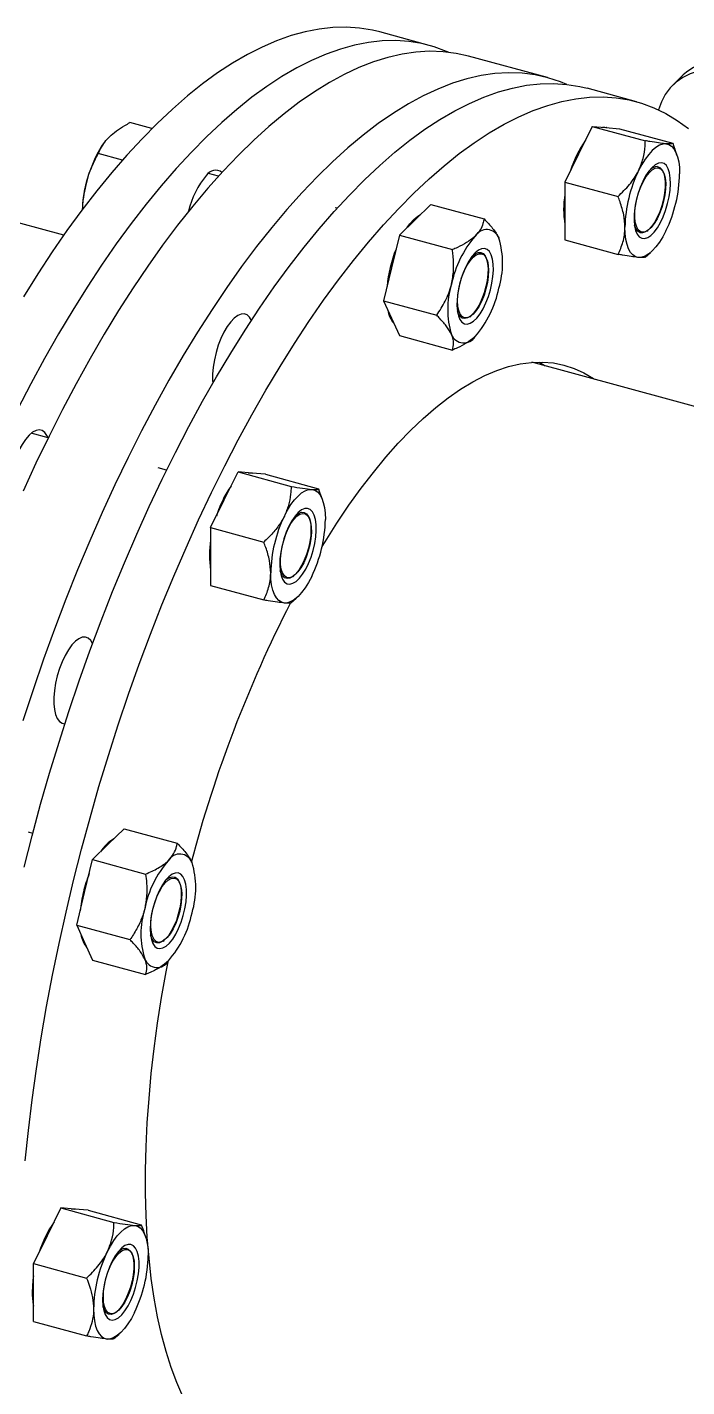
# Model space of a CAD drawing. Header units: inches. Extents: x 0.9 to 37.1, y -8.4 to 11.7.
# Drawn here: x 35.7088 to 35.7858, y 1.6404 to 1.7991 of the extents above; entities that cross this region are included whole.
import ezdxf

# ---------------------------------------------------------------- set-up
doc = ezdxf.new("R2010")
doc.units = ezdxf.units.IN
doc.header["$MEASUREMENT"] = 0

msp = doc.modelspace()

# ---------------------------------------------------------------- linework, layer by layer
at = {"color": 7, "linetype": 'Continuous', "lineweight": 25}
for p, q in [((35.75569133941481, 1.796933945860092), (35.74993340893514, 1.79849882798694)), ((35.76951037256602, 1.793178228755655), (35.76029768379854, 1.795682040158613)), ((35.78533998091551, 1.793490353661031), (35.78412462834017, 1.792304132289145)), ((35.77987464742942, 1.790361440927328), (35.77411671694976, 1.791926323054177)), ((35.71307339544995, 1.774783715540555), (35.65686971111879, 1.790058672642485)), ((35.72336578848397, 1.787221221669845), (35.72079662361119, 1.787919465631723)), ((35.77472971797111, 1.787483218817098), (35.77313517539227, 1.784236036656863)), ((35.77472971797111, 1.787483218817098), (35.78092525116724, 1.785799405648609)), ((35.77472971797111, 1.787483218817098), (35.77632426054996, 1.787348681536693)), ((35.77592098431477, 1.787382707400068), (35.77617685752968, 1.78738874251914)), ((35.77617685752968, 1.78738874251914), (35.77637446042727, 1.787353979151252)), ((35.77632426054996, 1.787348681536693), (35.77791880312881, 1.787214144256287)), ((35.77642532971691, 1.787340153968326), (35.77637446042727, 1.787353979151252)), ((35.77791880312881, 1.787214144256287), (35.78411433632493, 1.785530331087798)), ((35.71768752634678, 1.785406489874263), (35.7175944121378, 1.785270031916224)), ((35.78411433632493, 1.785530331087798), (35.78432853326887, 1.784871569659823)), ((35.71993817662216, 1.783557792572507), (35.71711418526267, 1.7843252929132)), ((35.77313517539227, 1.784236036656863), (35.77154063281343, 1.780988854496629)), ((35.7846122978076, 1.784140694897513), (35.78435645028559, 1.784880834965196)), ((35.73113754471109, 1.781676827091099), (35.72995985988031, 1.781996896593373)), ((35.7830563756856, 1.782063311597373), (35.78299662723321, 1.782195615079876)), ((35.77154063281343, 1.780988854496629), (35.77773616600955, 1.77930504132814)), ((35.77154063281343, 1.780988854496629), (35.77154063281343, 1.777607135055989)), ((35.7449565778623, 1.777921109986663), (35.74475226527914, 1.777976637768877)), ((35.75406872419035, 1.776579331350911), (35.75590994336461, 1.778376417710172)), ((35.75590994336461, 1.778376417710172), (35.76210547656074, 1.776692604541683)), ((35.77154063281343, 1.777607135055989), (35.77154063281343, 1.77422541561535)), ((35.75222750501609, 1.77478224499165), (35.75406872419035, 1.776579331350911)), ((35.75222750501609, 1.77478224499165), (35.75130689542897, 1.770955046867954)), ((35.75222750501609, 1.77478224499165), (35.75842303821222, 1.773098431823161)), ((35.77154063281343, 1.77422541561535), (35.77773616600955, 1.772541602446861)), ((35.78111235814538, 1.775262511156833), (35.78123085524425, 1.775346371317842)), ((35.78089935972964, 1.772235666814269), (35.78152122693621, 1.772767204920359)), ((35.75130689542897, 1.770955046867954), (35.75038628584183, 1.767127848744257)), ((35.76239538190485, 1.772065553124334), (35.76233563345245, 1.772197856606837)), ((35.75038628584183, 1.767127848744257), (35.75658181903796, 1.765444035575769)), ((35.75038628584183, 1.767127848744257), (35.75130689542897, 1.765097736979822)), ((35.75130689542897, 1.765097736979822), (35.75222750501609, 1.763067625215387)), ((35.76045136436462, 1.765264752683793), (35.76056986146349, 1.765348612844803)), ((35.75222750501609, 1.763067625215387), (35.75842303821222, 1.761383812046898)), ((35.76084842663427, 1.762759354878182), (35.76086023315546, 1.76276944644732)), ((35.85586378849621, 1.735976346338602), (35.76766734174154, 1.759946250745265)), ((35.71126265404175, 1.75112941293848), (35.70929886609954, 1.751663128422284)), ((35.72508168719295, 1.747373695834043), (35.72409127149838, 1.747642869597788)), ((35.73181318783075, 1.743904510012736), (35.7334077304096, 1.74715169217297)), ((35.7334077304096, 1.74715169217297), (35.73960326360572, 1.745467879004481)), ((35.73500227298844, 1.747017154892565), (35.7334077304096, 1.74715169217297)), ((35.73659681556729, 1.74688261761216), (35.73500227298844, 1.747017154892565)), ((35.73510334215539, 1.747008627324199), (35.73505247286575, 1.747022452507125)), ((35.73659681556729, 1.74688261761216), (35.74279234876342, 1.745198804443671)), ((35.73021864525191, 1.740657327852501), (35.73181318783075, 1.743904510012736)), ((35.74279234876342, 1.745198804443671), (35.74300654570735, 1.744540043015696)), ((35.74329031024608, 1.743809168253386), (35.74303446272407, 1.744549308321068)), ((35.73021864525191, 1.740657327852501), (35.73021864525191, 1.737275608411862)), ((35.73021864525191, 1.740657327852501), (35.73641417844804, 1.738973514684012)), ((35.74173438812409, 1.741731784953245), (35.74167463967169, 1.741864088435748)), ((35.73021864525191, 1.737275608411862), (35.73021864525191, 1.733893888971222)), ((35.73979037058386, 1.734930984512705), (35.73990886768273, 1.735014844673714)), ((35.73021864525191, 1.733893888971222), (35.73641417844804, 1.732210075802733)), ((35.73956325001328, 1.731892069323884), (35.7401992393747, 1.732435678276232)), ((35.70946726469066, 1.704964869142437), (35.708966374316, 1.705101000413486)), ((35.72012405240148, 1.705500780354781), (35.71828283322722, 1.70370369399552)), ((35.72012405240148, 1.705500780354781), (35.72631958559761, 1.703816967186292)), ((35.71828283322722, 1.70370369399552), (35.71644161405296, 1.701906607636259)), ((35.71552100446583, 1.698079409512562), (35.71644161405296, 1.701906607636259)), ((35.71644161405296, 1.701906607636259), (35.72263714724908, 1.700222794467769)), ((35.7146003948787, 1.694252211388866), (35.71552100446583, 1.698079409512562)), ((35.72660949094171, 1.699189915768943), (35.72654974248932, 1.699322219251446)), ((35.7146003948787, 1.694252211388866), (35.72079592807482, 1.692568398220377)), ((35.7146003948787, 1.694252211388866), (35.71552100446583, 1.692222099624431)), ((35.71552100446583, 1.692222099624431), (35.71644161405296, 1.690191987859996)), ((35.72466547340148, 1.692389115328402), (35.72478397050035, 1.692472975489412)), ((35.71644161405296, 1.690191987859996), (35.72263714724908, 1.688508174691507)), ((35.71274673662884, 1.661258912283596), (35.71115219404999, 1.658011730123361)), ((35.71274673662884, 1.661258912283596), (35.71894226982496, 1.659575099115107)), ((35.71434127920769, 1.661124375003191), (35.71274673662884, 1.661258912283596)), ((35.71593582178653, 1.660989837722785), (35.71434127920769, 1.661124375003191)), ((35.71444234837463, 1.661115847434824), (35.71439147908499, 1.66112967261775)), ((35.71593582178653, 1.660989837722785), (35.72213135498265, 1.659306024554296)), ((35.72213135498265, 1.659306024554296), (35.72237931513803, 1.658617817798349)), ((35.72262931646532, 1.657916388364011), (35.72238011343483, 1.658637306614091)), ((35.71115219404999, 1.658011730123361), (35.70955765147115, 1.654764547963127)), ((35.72107339434333, 1.655839005063871), (35.72101364589093, 1.655971308546374)), ((35.70955765147115, 1.654764547963127), (35.71575318466728, 1.653080734794638)), ((35.70955765147115, 1.651382828522487), (35.70955765147115, 1.654764547963127)), ((35.70955765147115, 1.648001109081848), (35.70955765147115, 1.651382828522487)), ((35.7191293768031, 1.64903820462333), (35.71924787390197, 1.64912206478434)), ((35.70955765147115, 1.648001109081848), (35.71575318466728, 1.646317295913359)), ((35.71890225623252, 1.64599928943451), (35.71953824559394, 1.646542898386857))]:
    msp.add_line(p, q, dxfattribs=at)
at = {"color": 7, "linetype": 'Continuous', "lineweight": 25, "flags": 128}
for points in [[(35.74993340893514, 1.79849882798694), (35.74908387910284, 1.798704727867638), (35.74758066166405, 1.798951337919148), (35.74604280712112, 1.799057132678911), (35.74447257248764, 1.799021956878528), (35.74287226229949, 1.798845862143336), (35.74124422523254, 1.798529106916643), (35.73959085065569, 1.798072156080425), (35.73791456512414, 1.797475680273045), (35.73621782881804, 1.796740554905004), (35.73450313193192, 1.795867858874153), (35.73277299101989, 1.794858872982261), (35.73102994530235, 1.79371507805526), (35.72927655293924, 1.792438152769934), (35.72751538727564, 1.791029971190225), (35.72574903306503, 1.789492600016787), (35.72398008267579, 1.787828295553819), (35.72221113228655, 1.786039500397624), (35.72044477807594, 1.784128839851766), (35.71868361241233, 1.782099118074073), (35.71693022004923, 1.77995331396115), (35.71518717433168, 1.777694576776434), (35.71345703341967, 1.775326221528222), (35.71174233653354, 1.772851724104431), (35.71004560022745, 1.770274716171261), (35.70836931469589, 1.767598979843218)], [(35.75794729908358, 1.796134276138866), (35.75773556250471, 1.79622583363423), (35.75630818373827, 1.796752782331791), (35.75484180958251, 1.79713984574079), (35.75333859214372, 1.7973864557923), (35.75180073760079, 1.797492250552063), (35.75023050296732, 1.797457074751679), (35.74863019277917, 1.797280980016488), (35.74700215571222, 1.796964224789795), (35.74534878113536, 1.796507273953576), (35.7436724956038, 1.795910798146196), (35.74197575929771, 1.795175672778156), (35.74026106241158, 1.794302976747305), (35.73853092149956, 1.793293990855412), (35.73678787578202, 1.792150195928411), (35.73503448341891, 1.790873270643086), (35.73327331775531, 1.789465089063377), (35.7315069635447, 1.787927717889939), (35.72973801315545, 1.78626341342697), (35.72796906276621, 1.784474618270775), (35.7262027085556, 1.782563957724917), (35.72444154289201, 1.780534235947225), (35.7226881505289, 1.778388431834302), (35.72094510481136, 1.776129694649586), (35.71921496389933, 1.773761339401374), (35.71750026701321, 1.771286841977583), (35.71580353070711, 1.768709834044413), (35.71412724517555, 1.76603409771637), (35.7124738705987, 1.763263560005495), (35.71084583353175, 1.760402287057933), (35.7092455233436, 1.757454478186299), (35.70767528871013, 1.754424459706609)], [(35.76029768379854, 1.795682040158613), (35.75885082684187, 1.796003522274371), (35.75732291874205, 1.796194627684361), (35.75576082078584, 1.796242884097001), (35.75416685722254, 1.796148219711458), (35.75254339971437, 1.795910775379098), (35.75089286380764, 1.795530904393914), (35.74921770533871, 1.795009171966857), (35.74752041677988, 1.794346354384858), (35.74580352353086, 1.793543437855788), (35.74406958016124, 1.792601617041079), (35.74232116660954, 1.791522293278183), (35.74056088434448, 1.790307072495517), (35.73879135249425, 1.788957762823003), (35.73701520394955, 1.787476371901742), (35.73523508144606, 1.785865103896842), (35.73345363363233, 1.784126356217837), (35.73167351112885, 1.782262715951573), (35.72989736258414, 1.780276956012877), (35.72812783073391, 1.77817203101873), (35.72636754846884, 1.775951072892085), (35.72461913491715, 1.773617386201871), (35.72288519154753, 1.771174443246118), (35.72116829829852, 1.768625878885515), (35.71947100973968, 1.765975485135094), (35.71779585127075, 1.76322720552208), (35.71614531536402, 1.760385129218308), (35.71452185785586, 1.757453484955934), (35.71292789429256, 1.754436634735496), (35.71136579633635, 1.75133906733568), (35.70983788823652, 1.748165391634457), (35.70834644337121, 1.744920329751525)], [(35.77176633223478, 1.792378559034435), (35.77100772298104, 1.792690302566461), (35.76955496047465, 1.793166040810271), (35.76806351560934, 1.793499710871414), (35.76653560750952, 1.793690816281404), (35.76497350955331, 1.793739072694044), (35.76337954599001, 1.7936444083085), (35.76175608848184, 1.79340696397614), (35.76010555257512, 1.793027092990957), (35.75843039410618, 1.792505360563899), (35.75673310554735, 1.7918425429819), (35.75501621229833, 1.79103962645283), (35.75328226892872, 1.790097805638121), (35.75153385537702, 1.789018481875225), (35.74977357311195, 1.78780326109256), (35.74800404126172, 1.786453951420046), (35.74622789271702, 1.784972560498784), (35.74444777021353, 1.783361292493884), (35.74266632239981, 1.781622544814879), (35.74088619989632, 1.779758904548615), (35.73911005135162, 1.77777314460992), (35.73734051950139, 1.775668219615773), (35.73558023723632, 1.773447261489128), (35.73383182368462, 1.771113574798914), (35.73209788031501, 1.768670631843161), (35.73038098706599, 1.766122067482558), (35.72868369850715, 1.763471673732137), (35.72700854003822, 1.760723394119123), (35.7253580041315, 1.757881317815351), (35.72373454662333, 1.754949673552977), (35.72214058306002, 1.751932823332539), (35.72057848510381, 1.748835255932722), (35.719050577004, 1.7456615802315), (35.71755913213869, 1.742416518348568), (35.71610636963229, 1.739104898619292), (35.71469445105364, 1.735731648410621), (35.71332547719976, 1.732301786789638), (35.71200148497014, 1.728820417055685), (35.710724444336, 1.725292719147149), (35.70949625540917, 1.721723941934217), (35.7083187456149, 1.718119395409074)], [(35.79140044249278, 1.79377846487035), (35.79028997557253, 1.794015164789968), (35.78919570176052, 1.794118210701997), (35.78813357803303, 1.794086099965), (35.78711909254571, 1.79391930082583), (35.78616703878137, 1.793620245591535), (35.78529129982775, 1.793193295160844), (35.78450464593077, 1.792644675432446), (35.78381854827565, 1.791982386517365), (35.78324301171116, 1.791216086079327), (35.78278642885639, 1.790356948504277), (35.78245545771751, 1.789417501952669), (35.78245468297325, 1.789414663794318)], [(35.70846554554009, 1.701032199812675), (35.70939864326301, 1.704703852226739), (35.71038863359839, 1.708363364473559), (35.71143406359888, 1.712005365714271), (35.71253339895179, 1.715624510809829), (35.71368502623089, 1.71921548816573), (35.71488725526435, 1.722773027527515), (35.71613832161528, 1.726291907715592), (35.71743638917127, 1.729766964288037), (35.71877955283919, 1.733193097120125), (35.72016584134115, 1.736565277889466), (35.72159322010759, 1.739878557455763), (35.72305959426335, 1.743128073124358), (35.72456281170214, 1.746309055782903), (35.72610066624507, 1.749416836900695), (35.72767090087855, 1.752446855380385), (35.7292712110667, 1.755394664252019), (35.73089924813365, 1.758255937199581), (35.7325526227105, 1.761026474910456), (35.73422890824206, 1.763702211238498), (35.73592564454815, 1.766279219171669), (35.73764034143428, 1.768753716595459), (35.7393704823463, 1.771122071843672), (35.74111352806384, 1.773380809028387), (35.74286692042696, 1.77552661314131), (35.74462808609055, 1.777556334919003), (35.74639444030116, 1.779466995464861), (35.74816339069041, 1.781255790621056), (35.74993234107965, 1.782920095084024), (35.75169869529026, 1.784457466257462), (35.75345986095385, 1.785865647837171), (35.75521325331697, 1.787142573122497), (35.75695629903451, 1.788286368049497), (35.75868643994653, 1.78929535394139), (35.76040113683266, 1.790168049972241), (35.76209787313875, 1.790903175340282), (35.76377415867031, 1.791499651147661), (35.76542753324716, 1.79195660198388), (35.76705557031411, 1.792273357210572), (35.76865588050227, 1.792449451945764), (35.77022611513573, 1.792484627746147), (35.77176396967867, 1.792378832986384), (35.77326718711745, 1.792132222934875), (35.77411671694976, 1.791926323054177)], [(35.70858269524237, 1.666764878606158), (35.70895275801188, 1.670303776095091), (35.7093888183489, 1.6738787235919), (35.70989023627478, 1.677484474368157), (35.71045627588956, 1.681115736487368), (35.71108610645204, 1.68476718057163), (35.71177880359903, 1.68843344762322), (35.71253335070195, 1.692109156889667), (35.71334864035885, 1.69578891376075), (35.71422347601975, 1.699467317685826), (35.71515657374269, 1.70313897009989), (35.71614656407807, 1.70679848234671), (35.71719199407855, 1.710440483587422), (35.71829132943146, 1.71405962868298), (35.71944295671057, 1.717650606038882), (35.72064518574402, 1.721208145400667), (35.72189625209494, 1.724727025588744), (35.72319431965094, 1.728202082161189), (35.72453748331886, 1.731628214993276), (35.72592377182082, 1.735000395762617), (35.72735115058727, 1.738313675328915), (35.72881752474302, 1.74156319099751), (35.73032074218181, 1.744744173656055), (35.73185859672475, 1.747851954773846), (35.73342883135822, 1.750881973253536), (35.73502914154637, 1.753829782125171), (35.73665717861332, 1.756691055072733), (35.73831055319017, 1.759461592783607), (35.73998683872173, 1.76213732911165), (35.74168357502783, 1.76471433704482), (35.74339827191395, 1.767188834468611), (35.74512841282597, 1.769557189716823), (35.74687145854352, 1.771815926901539), (35.74862485090662, 1.773961731014462), (35.75038601657022, 1.775991452792155), (35.75215237078083, 1.777902113338012), (35.75392132117008, 1.779690908494207), (35.75569027155932, 1.781355212957176), (35.75745662576993, 1.782892584130614), (35.75921779143353, 1.784300765710322), (35.76097118379664, 1.785577690995648), (35.76271422951418, 1.786721485922649), (35.7644443704262, 1.787730471814541), (35.76615906731233, 1.788603167845392), (35.76785580361842, 1.789338293213433), (35.76953208914998, 1.789934769020813), (35.77118546372683, 1.790391719857031), (35.77281350079378, 1.790708475083724), (35.77441381098193, 1.790884569818916), (35.77598404561541, 1.790919745619299), (35.77752190015834, 1.790813950859536), (35.77902511759713, 1.790567340808026), (35.78049149175288, 1.790180277399027), (35.78191887051933, 1.789653328701466), (35.78330515902129, 1.788987268085223), (35.78464832268921, 1.788183073086101), (35.78594639024521, 1.787241923971158)], [(35.78332590401324, 1.785445784870445), (35.78295177148864, 1.785419489617138), (35.78255675740966, 1.785280221938636), (35.78214762057669, 1.78503036474353), (35.7817313614344, 1.784674193157702), (35.7813151022921, 1.784217801375735), (35.78090596545913, 1.783668998387554), (35.78051095138014, 1.783037174364445), (35.78013681885555, 1.782333139990616)], [(35.78332590401324, 1.785445784870445), (35.78367275347222, 1.785358657779482), (35.78398638517518, 1.785159599112932), (35.78426143279672, 1.784852014819769), (35.78449319019578, 1.784441167752528), (35.78467769193902, 1.783934087618437), (35.78481178115044, 1.78333945069918), (35.78489316352647, 1.782667431397309), (35.78492044659208, 1.7819295281494)], [(35.78279479493781, 1.783237835175641), (35.78244881745498, 1.783194538092776), (35.78207978034531, 1.783010539581946), (35.78169954476517, 1.782691753506685), (35.78132033179896, 1.782248425913749), (35.78095432966342, 1.781694805716746), (35.78061330196835, 1.781048686724328), (35.78030820962446, 1.780330835732541), (35.78004885855071, 1.77956432506291), (35.77984358450401, 1.778773790999043), (35.77969898516113, 1.777984641956208), (35.77961970806391, 1.777222241833955), (35.77960830124349, 1.776511094799517), (35.77966513132447, 1.775874057703716), (35.77978837174128, 1.775331605442967), (35.77997406144553, 1.774901172879261), (35.78021623221733, 1.774596594469357), (35.78050710048881, 1.774427659613957), (35.78083731751441, 1.774399798018313), (35.78119626984723, 1.774513905177035), (35.78157242046392, 1.774766313592153), (35.78195367957419, 1.775148910649523), (35.78232779319652, 1.775649399364919), (35.78268273701127, 1.776251693619226), (35.78300710283219, 1.776936435179539), (35.7832904652749, 1.777681615888704), (35.78352371683733, 1.778463285025591), (35.78369936062236, 1.779256319100981), (35.78381175129422, 1.780035229347181), (35.78385727652423, 1.780774980947987), (35.78383447309404, 1.781451797678282), (35.78374407392467, 1.782043926091465), (35.7835889845198, 1.782532334693133), (35.78337418958049, 1.782901325628965), (35.78310659279285, 1.783139039226675), (35.78279479493781, 1.783237835175641)], [(35.78230897692759, 1.782780989237209), (35.78259716467954, 1.782685351538176), (35.78284130682306, 1.782453363369553), (35.78303257942496, 1.782093409388193), (35.78316406939507, 1.781618499268832), (35.78323102434326, 1.781045797500552), (35.78323102434326, 1.780396003017418), (35.78316406939507, 1.779692601085073), (35.78303257942496, 1.778961014482047), (35.78284130682306, 1.778227684654306), (35.78259716467954, 1.777519116052494), (35.78230897692759, 1.77686091819204), (35.78198715942342, 1.776276880058538), (35.78164334349012, 1.775788110311829), (35.78128995553132, 1.775412274364037), (35.78093976790861, 1.775162955905545), (35.78060543731506, 1.775049165955037), (35.78029904732942, 1.7750750171778), (35.78003167168406, 1.77523957524329), (35.77981297403144, 1.775536892594267), (35.77965570061992, 1.775938956964048)], [(35.78058918916874, 1.775129478388175), (35.78030152460427, 1.775227316368867), (35.7800596028673, 1.77546560111427), (35.77987272087449, 1.77583517547525), (35.77974806039602, 1.776321836916375), (35.77969041206418, 1.776906883311384), (35.77970199127203, 1.777567831655416), (35.77978235303711, 1.778279282074274), (35.77992840910184, 1.779013893927345), (35.78013454661356, 1.779743436493094), (35.78039284382332, 1.780439873859848), (35.78069337451419, 1.781076442330172), (35.78102458946026, 1.781628678934742), (35.7813737602569, 1.782075361530542), (35.78172746846622, 1.782399324355918), (35.78207212128008, 1.782588117701171), (35.78239447388415, 1.782634486343921), (35.78268213844861, 1.782536648363229), (35.78292406018559, 1.782298363617826), (35.7831109421784, 1.781928789256845), (35.78323560265686, 1.78144212781572), (35.78329325098869, 1.780857081420711), (35.78328167178085, 1.780196133076679), (35.78320131001578, 1.779484682657822), (35.78305525395105, 1.77875007080475), (35.78284911643932, 1.778020528239002), (35.78259081922956, 1.777324090872247), (35.78229028853869, 1.776687522401923), (35.78195907359262, 1.776135285797354), (35.78160990279598, 1.775688603201554), (35.78125619458666, 1.775364640376178), (35.7809115417728, 1.775175847030924), (35.78058918916874, 1.775129478388175)], [(35.75392132117008, 1.776619392333358), (35.75438565569304, 1.777010177867058), (35.75471422922661, 1.777209364055168)], [(35.75312841311354, 1.775661558913371), (35.75345698664711, 1.776103768408563), (35.75392132117008, 1.776619392333358)], [(35.78013681885555, 1.772187981668697), (35.77978996939657, 1.77227510875966), (35.77947633769361, 1.772474167426209), (35.77920129007207, 1.772781751719372), (35.778969532673, 1.773192598786614), (35.77878503092977, 1.773699678920705), (35.77865094171835, 1.774294315839962), (35.77856955934232, 1.774966335141832), (35.7785422762767, 1.775704238389741)], [(35.78332590401324, 1.775300626548526), (35.78295177148864, 1.774596592174697), (35.78255675740966, 1.773964768151587), (35.78214762057669, 1.773415965163406), (35.7817313614344, 1.77295957338144), (35.7813151022921, 1.772603401795612), (35.78090596545913, 1.772353544600506), (35.78051095138014, 1.772214276922004), (35.78013681885555, 1.772187981668697)], [(35.76107036765364, 1.772725486192961), (35.76069060088524, 1.772292045349999), (35.76032304013326, 1.771746981982921), (35.75997949910268, 1.771107814876823), (35.75967101948491, 1.770395087388403), (35.75940751606866, 1.769631707165575), (35.75919745807056, 1.768842209876811), (35.75904759692749, 1.768051970614572), (35.75896274929989, 1.767286388318958), (35.75894564226034, 1.766570069434873), (35.75899682564317, 1.76592603704064), (35.75911465437232, 1.765374990867323), (35.7592953413355, 1.764934641992333), (35.75953307910505, 1.764619143590833), (35.75982022659343, 1.76443863604104), (35.7601475546441, 1.764398921004127), (35.76050454266419, 1.764501274954058), (35.76087971676501, 1.764742408150664), (35.76126101854226, 1.765114570374603), (35.76163619264307, 1.765605800025779), (35.76199318066317, 1.76620030857902), (35.76232050871384, 1.766878988040261), (35.76260765620223, 1.767620025093198), (35.76284539397177, 1.768399602197223), (35.76302608093495, 1.769192663102775), (35.76314390966411, 1.769973718179815), (35.76319509304692, 1.770717663675514), (35.76317798600738, 1.771400588569519), (35.76309313837979, 1.772000543093825), (35.76294327723672, 1.772498244216377), (35.7627332192386, 1.772877695413585), (35.76246971582236, 1.773126700811758), (35.76216123620458, 1.773237257172516), (35.76181769517401, 1.773205811123459), (35.76145013442203, 1.773033373366476), (35.76107036765364, 1.772725486192961)], [(35.76071750921516, 1.77233297877082), (35.76106969591398, 1.772614956893133), (35.76140915366791, 1.772763209806363), (35.76172361358924, 1.772772379263958), (35.76200171027712, 1.772642133857829), (35.76223339259266, 1.772377180996304), (35.76241028693335, 1.771987096766127), (35.76252599987681, 1.771485979827731), (35.76257634925578, 1.770891941852918), (35.76255951531253, 1.770226452921847), (35.76247610646961, 1.769513565538402), (35.76232913733994, 1.768779045310031), (35.76212391977078, 1.768049439711561), (35.76186787085977, 1.767351118590289), (35.7615702448817, 1.766709321090997), (35.76124179881484, 1.766147243447495), (35.76089440355584, 1.765685200610299), (35.76054061487446, 1.765339892011386), (35.76019321961546, 1.765123798003214), (35.75986477354861, 1.765044728786264), (35.75956714757053, 1.765105542128052), (35.75931109865952, 1.765304040075956), (35.75910588109036, 1.765633048396959), (35.75899470683921, 1.765941198490825)], [(35.76083083774568, 1.76556850433972), (35.76047864416922, 1.76528846323358), (35.76013998519439, 1.765146605193056), (35.75982787529568, 1.76514838174309), (35.75955430868144, 1.765293724611862), (35.75932979836327, 1.765577048354433), (35.75916297214676, 1.765987464998266), (35.75906024106988, 1.766509202461902), (35.75902555303027, 1.767122210667209), (35.75906024106988, 1.767802932052635), (35.75916297214676, 1.768525206877091), (35.75932979836327, 1.76926127852413), (35.75955430868144, 1.769982860173149), (35.75982787529568, 1.770662221846045), (35.76013998519439, 1.771273256054718), (35.76047864416923, 1.771792481097202), (35.76083083774568, 1.772199943446298), (35.76118303132214, 1.772479984552437), (35.76152169029697, 1.772621842592962), (35.76183380019569, 1.772620066042927), (35.76210736680992, 1.772474723174155), (35.7623318771281, 1.772191399431585), (35.7624987033446, 1.771780982787752), (35.76260143442149, 1.771259245324115), (35.76263612246109, 1.770646237118808), (35.76260143442149, 1.769965515733383), (35.7624987033446, 1.769243240908926), (35.7623318771281, 1.768507169261888), (35.76210736680992, 1.767785587612869), (35.76183380019569, 1.767106225939973), (35.76152169029697, 1.766495191731299), (35.76118303132214, 1.765975966688816), (35.76083083774568, 1.76556850433972)], [(35.73496760389798, 1.764840112787138), (35.73475330445969, 1.765204721734359), (35.73446803439732, 1.765472967086654), (35.73413656535894, 1.765599709700071), (35.73376843310526, 1.765581303420381), (35.73337422813098, 1.76541827776274), (35.73296529099547, 1.765115322678497), (35.73255338607557, 1.764681153633838), (35.73215036312588, 1.764128260881687), (35.73176781638288, 1.763472550139874), (35.73141675101985, 1.762732885012593), (35.73110726654812, 1.761930544318849), (35.73084826627246, 1.761088609939584), (35.73064720115923, 1.760231302793983), (35.73050985548566, 1.759383286047731), (35.73044018043674, 1.758568955598636), (35.73044018043674, 1.757811738251071), (35.73046241359547, 1.757501432850094)], [(35.74321979700938, 1.738460098962379), (35.74355655906098, 1.739009771868754), (35.74494223402671, 1.741189164536977), (35.74634735569575, 1.74326823384387), (35.74776888088747, 1.745242476988277), (35.74920373089483, 1.747107618199164), (35.75064879815222, 1.748859617995993), (35.75210095296575, 1.750494681937336), (35.75355705029147, 1.752009268838785), (35.75501393654679, 1.753400098442376), (35.7564684564405, 1.754664158520893), (35.75791745980641, 1.755798711401684), (35.75935780842588, 1.756801299895848), (35.76078638282453, 1.757669752619959), (35.76220008902834, 1.758402188698802), (35.76359586526446, 1.758997021838927), (35.76497068859236, 1.759452963764208), (35.76632158145087, 1.759769027005962), (35.76764561810686, 1.759944527041588), (35.76893993099177, 1.759979083777089), (35.77020171691211, 1.75987262237027), (35.77142824312055, 1.759625373392832), (35.77261685323442, 1.759237872331005), (35.77376497298891, 1.758710958425798), (35.77487011581229, 1.758045772855402), (35.77500739636774, 1.75795138117621)], [(35.76852691859229, 1.759983354814056), (35.76911218533262, 1.75961065498225), (35.76924946588807, 1.759516263303058)], [(35.71124561059479, 1.751134044982165), (35.71112859403533, 1.751397504403968), (35.7108787747926, 1.751756041128208), (35.71057712232695, 1.751977778775583), (35.71023231463059, 1.752056338357695), (35.70985427119316, 1.751989459858398), (35.70945386763605, 1.751779067250353), (35.70904262284058, 1.751431213145833), (35.70863236757079, 1.750955904674087), (35.70823490412381, 1.750366815594457), (35.70786166679936, 1.74968089292721)], [(35.73459899675326, 1.74705118075594), (35.7347871437792, 1.747060924613075), (35.73505247286575, 1.747022452507125)], [(35.73881483129404, 1.742001613346488), (35.73918896381863, 1.742705647720317), (35.73958397789762, 1.743337471743427), (35.73999311473058, 1.743886274731608), (35.74040937387288, 1.744342666513574), (35.74082563301518, 1.744698838099402), (35.74123476984814, 1.744948695294508), (35.74162978392712, 1.74508796297301), (35.74200391645172, 1.745114258226317)], [(35.74200391645172, 1.745114258226317), (35.7423507659107, 1.745027131135354), (35.74266439761366, 1.744828072468805), (35.7429394452352, 1.744520488175642), (35.74317120263427, 1.7441096411084), (35.7433557043775, 1.743602560974309), (35.74348979358892, 1.743007924055052), (35.74357117596495, 1.742335904753182), (35.74359845903057, 1.741598001505272)], [(35.73934594036945, 1.740830421130713), (35.73903414251441, 1.740122976651494), (35.73876654572678, 1.739362897717199), (35.73855175078748, 1.738574613890171), (35.7383966613826, 1.737783461261215), (35.73830626221323, 1.737014868126786), (35.73828345878304, 1.736293537702626), (35.73832898401305, 1.73564265414208), (35.73844137468491, 1.735083137378332), (35.73861701846994, 1.734632970740542), (35.73885027003238, 1.734306622954846), (35.73913363247508, 1.734114583107597), (35.739457998296, 1.734063023517496), (35.73981294211075, 1.734153601352192), (35.74018705573307, 1.734383405365551), (35.74056831484334, 1.734745049467499), (35.74094446546005, 1.735226910119038), (35.74130341779286, 1.735813499922352), (35.74163363481846, 1.736485965398515), (35.74192450308995, 1.737222692953815), (35.74216667386175, 1.738000003558445), (35.74235236356598, 1.738792913809998), (35.7424756039828, 1.73957593892058), (35.74253243406378, 1.740323911818863), (35.74252102724336, 1.74101279204046), (35.74244175014614, 1.741620438408239), (35.74229715080325, 1.742127320667964), (35.74209187675656, 1.742517147206745), (35.74183252568281, 1.742777388678874), (35.74152743333892, 1.742899680709311), (35.74118640564384, 1.742880092731574), (35.74082040350832, 1.742719254319385), (35.7404411905421, 1.74242233495165), (35.74006095496196, 1.741998877861154), (35.7396919178523, 1.741462493307208), (35.73934594036945, 1.740830421130713)], [(35.74007597245762, 1.742018014426932), (35.74014506289898, 1.742081764256453), (35.7404952505217, 1.742331082714944), (35.74082958111525, 1.742444872665453), (35.74113597110089, 1.742419021442689), (35.74140334674625, 1.742254463377199), (35.74162204439886, 1.741957146026222), (35.74178415975575, 1.741537815213474), (35.74188383354554, 1.741011626647084), (35.74191746329775, 1.740397598152813), (35.74188383354554, 1.739717922320278), (35.74178415975575, 1.738997164404946), (35.74162204439886, 1.738261374475793), (35.74140334674625, 1.737537145897941), (35.74113597110089, 1.736850654179153), (35.74082958111525, 1.736226710918782), (35.7404952505217, 1.735687867051927), (35.74014506289898, 1.735253597799879), (35.73979167494019, 1.734939598784885), (35.73944785900689, 1.734757218749463), (35.73912604150271, 1.734713049383281), (35.73883785375077, 1.734808687082313), (35.73859371160725, 1.735040675250936), (35.73840243900534, 1.735400629232297), (35.73833371305894, 1.735607430318012)], [(35.74107248632263, 1.736559964969847), (35.74075013371856, 1.735977081565113), (35.7404054809047, 1.73549309148606), (35.74005177269538, 1.735126594200002), (35.73970260189874, 1.734891673992107), (35.73937138695267, 1.73479735871422), (35.7390708562618, 1.734847272849579), (35.73881255905205, 1.735039498225953), (35.73860642154032, 1.735366647729929), (35.73846036547559, 1.735816149189537), (35.73838000371052, 1.736370728515768), (35.73836842450267, 1.737009073536126), (35.73842607283451, 1.737706653009467), (35.73855073331297, 1.738436659347838), (35.73873761530578, 1.739171038817047), (35.73897953704275, 1.739881569625937), (35.73926720160722, 1.740540946473993), (35.73958955421129, 1.741123829878727), (35.73993420702515, 1.74160781995778), (35.74028791523446, 1.741974317243838), (35.7406370860311, 1.742209237451733), (35.74096830097717, 1.742303552729619), (35.74126883166804, 1.742253638594261), (35.7415271288778, 1.742061413217887), (35.74173326638953, 1.741734263713911), (35.74187932245426, 1.741284762254303), (35.74195968421933, 1.740730182928072), (35.74197126342718, 1.740091837907714), (35.74191361509534, 1.739394258434373), (35.74178895461688, 1.738664252096002), (35.74160207262407, 1.737929872626793), (35.74136015088709, 1.737219341817903), (35.74107248632263, 1.736559964969847)], [(35.73881483129404, 1.731856455024569), (35.73846798183505, 1.731943582115532), (35.73815435013209, 1.732142640782082), (35.73787930251055, 1.732450225075245), (35.73764754511149, 1.732861072142486), (35.73746304336825, 1.733368152276577), (35.73732895415683, 1.733962789195834), (35.73724757178081, 1.734634808497705), (35.73722028871519, 1.735372711745614)], [(35.74200391645172, 1.734969099904398), (35.74162978392712, 1.734265065530569), (35.74123476984814, 1.733633241507459), (35.74082563301518, 1.733084438519279), (35.74040937387288, 1.732628046737312), (35.73999311473058, 1.732271875151484), (35.73958397789762, 1.732022017956378), (35.73918896381863, 1.731882750277876), (35.73881483129404, 1.731856455024569)], [(35.71644197885905, 1.727120178398894), (35.71622916420525, 1.727481515991239), (35.71594389414288, 1.727749761343534), (35.7156124251045, 1.727876503956951), (35.71524429285082, 1.727858097677262), (35.71485008787653, 1.72769507201962), (35.71444115074102, 1.727392116935378), (35.71402924582113, 1.726957947890718), (35.71362622287144, 1.726405055138567), (35.71324367612844, 1.725749344396754), (35.71289261076541, 1.725009679269473), (35.71258312629368, 1.724207338575729), (35.71232412601801, 1.723365404196464), (35.71212306090479, 1.722508097050864), (35.71198571523122, 1.721660080304611), (35.7119160401823, 1.720845749855516), (35.7119160401823, 1.720088532507951), (35.71198571523122, 1.719410212026344), (35.71212306090479, 1.718830302455935), (35.71232412601801, 1.718365486739227), (35.71258312629368, 1.7180291367781), (35.71289261076541, 1.717830928748547), (35.71321587648578, 1.717775587576445)], [(35.7234425558321, 1.696098896914866), (35.72328227287387, 1.695307007976285), (35.72318634239372, 1.694535576011402), (35.72315784767622, 1.693809395478304), (35.72319770456504, 1.693151806416829), (35.72330463202697, 1.692583944280477), (35.72347519332541, 1.692124060625551), (35.72370390647988, 1.691786936491113), (35.72398342046142, 1.69158340732423), (35.72430475146069, 1.69152001471979), (35.72465757163495, 1.69159879616826), (35.72503054105351, 1.691817219569064), (35.7254116721724, 1.692168264614382), (35.72578871512383, 1.692640648427615), (35.72614955143713, 1.693219188204327), (35.72648258353629, 1.693885289200072), (35.72677710749561, 1.694617542380776), (35.72702365707272, 1.695392412526712), (35.72721430796135, 1.696184994673823), (35.72734293248505, 1.696969814579762), (35.72740539654582, 1.697721647487002), (35.72739969249734, 1.698416328867293), (35.72732600367242, 1.699031531089486), (35.72718669849053, 1.699547481047971), (35.72698625433483, 1.699947595686557), (35.72673111364541, 1.700219014991543), (35.72642947685397, 1.700353015323144), (35.72609103881517, 1.700345289800446), (35.72572667720603, 1.700196086728105), (35.72534810290849, 1.69991020161563), (35.72496748361194, 1.699496823045763), (35.72459705273376, 1.69896923734587), (35.72424871622717, 1.698344401554444), (35.7239336699141, 1.697642398407937), (35.72366203964226, 1.696885790865089), (35.7234425558321, 1.696098896914866)], [(35.72495107527495, 1.699476145242353), (35.7251085125927, 1.699614518951762), (35.72545590785171, 1.699830612959934), (35.72578435391856, 1.699909682176884), (35.72608197989664, 1.699848868835096), (35.72633802880765, 1.699650370887192), (35.72654324637681, 1.699321362566189), (35.72669021550647, 1.698873735090033), (35.72677362434939, 1.698323666881992), (35.72679045829265, 1.697691038840294), (35.72674010891367, 1.696998715790663), (35.72662439597021, 1.696271720091942), (35.72644750162953, 1.695536327262853), (35.72621581931398, 1.694819116316284), (35.72593772262611, 1.694146009124521), (35.72562326270477, 1.693541333535238), (35.72528380495085, 1.693026944099697), (35.72493161825201, 1.692621432192329), (35.72457943155319, 1.692339454070015), (35.72423997379926, 1.692191201156785), (35.72392551387793, 1.69218203169919), (35.72364741719005, 1.692312277105319), (35.72341573487451, 1.692577229966844), (35.72323884053382, 1.692967314197021), (35.7232088158765, 1.693065561133954)], [(35.72660836920715, 1.69587667497632), (35.72640223169542, 1.695147132410572), (35.72614393448566, 1.694450695043817), (35.7258434037948, 1.693814126573493), (35.72551218884873, 1.693261889968924), (35.72516301805209, 1.692815207373124), (35.72480930984277, 1.692491244547748), (35.7244646570289, 1.692302451202494), (35.72414230442484, 1.692256082559745), (35.72385463986038, 1.692353920540437), (35.7236127181234, 1.69259220528584), (35.72342583613059, 1.69296177964682), (35.72330117565213, 1.693448441087945), (35.72324352732029, 1.694033487482954), (35.72325510652814, 1.694694435826986), (35.72333546829321, 1.695405886245843), (35.72348152435794, 1.696140498098915), (35.72368766186967, 1.696870040664664), (35.72394595907942, 1.697566478031418), (35.72424648977029, 1.698203046501742), (35.72457770471637, 1.698755283106312), (35.72492687551301, 1.699201965702112), (35.72528058372232, 1.699525928527488), (35.72562523653618, 1.699714721872741), (35.72594758914025, 1.69976109051549), (35.72623525370471, 1.699663252534799), (35.72647717544169, 1.699424967789395), (35.7266640574345, 1.699055393428415), (35.72678871791296, 1.69856873198729), (35.7268463662448, 1.697983685592281), (35.72683478703695, 1.697322737248249), (35.72675442527188, 1.696611286829392), (35.72660836920715, 1.69587667497632)], [(35.72699221691195, 1.639255144466474), (35.72627845499886, 1.640891391535812), (35.72562456137846, 1.64264453788613), (35.72503195223874, 1.644510786592817), (35.72450191103911, 1.646486095776746), (35.7240355857308, 1.648566187358081), (35.72363398627059, 1.650746556321645), (35.72329798243348, 1.653022480473781), (35.72302830192896, 1.655389030669571), (35.72282552882494, 1.657841081488269), (35.72269010228283, 1.660373322333816), (35.72262231560634, 1.662980268936412), (35.72262231560634, 1.665656275230224), (35.72269010228283, 1.668395545581504), (35.72282552882494, 1.671192147340644), (35.72302830192896, 1.674040023690973), (35.72329798243348, 1.676933006766473), (35.72363398627059, 1.679864831010003), (35.7240355857308, 1.682829146743102), (35.72450191103911, 1.685819533917976), (35.72503195223874, 1.688829516021896), (35.72524986832543, 1.68997723930567)], [(35.7139380029725, 1.661158400866566), (35.71405751831528, 1.661167919923821), (35.71439147908499, 1.66112967261775)], [(35.71815383751328, 1.656108833457114), (35.71852797003787, 1.656812867830943), (35.71892298411686, 1.657444691854053), (35.71933212094982, 1.657993494842233), (35.71974838009212, 1.6584498866242), (35.72016463923442, 1.658806058210028), (35.72057377606738, 1.659055915405134), (35.72096879014637, 1.659195183083636), (35.72134292267096, 1.659221478336943)], [(35.72134292267096, 1.659221478336943), (35.72168977212994, 1.65913435124598), (35.7220034038329, 1.65893529257943), (35.72227845145444, 1.658627708286267), (35.72251020885351, 1.658216861219026), (35.72269471059674, 1.657709781084935), (35.72282879980817, 1.657115144165678), (35.72291018218419, 1.656443124863807), (35.72293746524981, 1.655705221615898)], [(35.71762151308528, 1.650516689335268), (35.71765569271307, 1.649852541938914), (35.7177571330351, 1.649276461515449), (35.71792257367594, 1.648806963763684), (35.71814669723728, 1.648459138727663), (35.71842230020344, 1.648244165790237), (35.71874052446833, 1.648168954358494), (35.71909114204223, 1.648235921789735), (35.71946288378783, 1.648442915695619), (35.71984380161956, 1.648783283121695), (35.72022165252488, 1.649246084378835), (35.72058429206481, 1.649816444653839), (35.72092006470614, 1.650476032098176), (35.72121817843991, 1.651203647028672), (35.72146905164543, 1.65197590330278), (35.72166462105145, 1.652767979968434), (35.72179860089636, 1.653554419029878), (35.72186668495768, 1.654309943688592), (35.72186668495768, 1.655010270760398), (35.72179860089636, 1.655632891156977), (35.72166462105145, 1.656157793346488), (35.72146905164543, 1.656568106540671), (35.72121817843991, 1.656850642935857), (35.72092006470614, 1.656996321579833), (35.72058429206481, 1.657000460241118), (35.72022165252488, 1.656862925899731), (35.71984380161956, 1.65658813902257), (35.71946288378783, 1.65618493148596), (35.71909114204223, 1.65566626271189), (35.71874052446833, 1.65504880314152), (35.71842230020344, 1.654352398433489), (35.71814669723728, 1.653599431608116), (35.71792257367594, 1.652814103638713), (35.7177571330351, 1.652021655612386), (35.71765569271307, 1.651247557460729), (35.71762151308528, 1.650516689335268)], [(35.71941497867662, 1.656125234537329), (35.71966036214785, 1.656330133302103), (35.72000417808115, 1.656512513337525), (35.72032599558531, 1.656556682703707), (35.72061418333727, 1.656461045004674), (35.72085832548078, 1.656229056836051), (35.72104959808269, 1.655869102854691), (35.72118108805279, 1.655394192735331), (35.72124804300098, 1.654821490967051), (35.72124804300098, 1.654171696483916), (35.72118108805279, 1.653468294551571), (35.72104959808269, 1.652736707948546), (35.72085832548078, 1.652003378120804), (35.72061418333727, 1.651294809518992), (35.72032599558531, 1.650636611658538), (35.72000417808115, 1.650052573525036), (35.71966036214785, 1.649563803778328), (35.71930697418905, 1.649187967830535), (35.71895678656633, 1.648938649372043), (35.71862245597278, 1.648824859421535), (35.71831606598715, 1.648850710644298), (35.71804869034179, 1.649015268709788), (35.71782999268918, 1.649312586060765), (35.71767271927816, 1.649714650428754)], [(35.72131413489957, 1.654419689058345), (35.72127944685997, 1.65373896767292), (35.72117671578309, 1.653016692848464), (35.72100988956658, 1.652280621201425), (35.7207853792484, 1.651559039552406), (35.72051181263417, 1.65087967787951), (35.72019970273546, 1.650268643670836), (35.71986104376062, 1.649749418628353), (35.71950885018416, 1.649341956279257), (35.71915665660771, 1.649061915173117), (35.71881799763288, 1.648920057132593), (35.71850588773416, 1.648921833682627), (35.71823232111993, 1.649067176551399), (35.71800781080175, 1.64935050029397), (35.71784098458524, 1.649760916937803), (35.71773825350836, 1.650282654401439), (35.71770356546875, 1.650895662606746), (35.71773825350836, 1.651576383992172), (35.71784098458524, 1.652298658816628), (35.71800781080175, 1.653034730463667), (35.71823232111993, 1.653756312112686), (35.71850588773416, 1.654435673785582), (35.71881799763288, 1.655046707994255), (35.71915665660771, 1.655565933036739), (35.71950885018416, 1.655973395385835), (35.71986104376062, 1.656253436491975), (35.72019970273546, 1.656395294532499), (35.72051181263417, 1.656393517982464), (35.7207853792484, 1.656248175113692), (35.72100988956658, 1.655964851371122), (35.72117671578309, 1.655554434727289), (35.72127944685997, 1.655032697263652), (35.72131413489957, 1.654419689058345)], [(35.71655929493443, 1.64947993185624), (35.71658657800005, 1.64874202860833), (35.71666796037607, 1.64807000930646), (35.71680204958749, 1.647475372387202), (35.71698655133073, 1.646968292253112), (35.71721830872979, 1.64655744518587), (35.71749335635133, 1.646249860892707), (35.71780698805429, 1.646050802226158), (35.71815383751328, 1.645963675135195)], [(35.72134292267096, 1.649076320015024), (35.72096879014637, 1.648372285641195), (35.72057377606738, 1.647740461618085), (35.72016463923442, 1.647191658629904), (35.71974838009212, 1.646735266847938), (35.71933212094982, 1.64637909526211), (35.71892298411686, 1.646129238067004), (35.71852797003787, 1.645989970388502), (35.71815383751328, 1.645963675135195)]]:
    msp.add_lwpolyline(points, dxfattribs=at)
at = {"color": 7, "linetype": 'Continuous', "lineweight": 25}
for centre, radius, start, end in [((35.79024894317274, 1.787954877406775), 0.007398608504601865, 71.3428198723804, 131.567202198675), ((35.72966964869261, 1.777483858976835), 0.01436787482186017, 147.185874684439, 167.2909442777435), ((35.78426460182605, 1.778601065402046), 0.01262713165786111, 144.9062206254823, 162.7866944820856), ((35.73077483145619, 1.781113845147922), 0.00124275094510977, 52.77157324397082, 146.5422826446382), ((35.79439187697052, 1.775397941502065), 0.01585256004362901, 154.0567120876763, 178.8928847441092), ((35.78235960938046, 1.781496532080611), 0.001285454718151966, 92.25739303235241, 138.4261072262483), ((35.76907084589827, 1.782235825037075), 0.01585256004362054, 334.0567120876706, 358.8928847441166), ((35.73014871583675, 1.777073071514614), 0.01492849961884066, 166.1573970761446, 177.3642147020406), ((35.73722237302955, 1.775467625788412), 0.009803160063400014, 139.7705362721859, 167.5469178360649), ((35.7818707949621, 1.777791065905078), 0.0104790490414894, 170.3301334992922, 189.6698665007017), ((35.77033470378845, 1.766636897005589), 0.01226629895739207, 139.0487430266172, 168.6441720809517), ((35.76239521671919, 1.773895433061888), 0.001537916961766641, 20.8737934970213, 149.4805509204836), ((35.75426347443108, 1.771514754335423), 0.01000687064907973, 342.9824618187865, 17.01753818121436), ((35.76710158382577, 1.76718437031025), 0.01639287060385096, 158.6059527726546, 174.3436440591279), ((35.76787726087619, 1.76612349525764), 0.01000687064907867, 162.9824618187838, 197.0175381812163), ((35.75180603151881, 1.771001352587478), 0.01226629895739985, 319.0487430266248, 348.6441720809402), ((35.75406757773473, 1.76656290578038), 0.003232155348900278, 189.211463629429, 219.5749621087533), ((35.75974551858808, 1.763742816531175), 0.001537916961766249, 200.8737934970056, 329.4805509205021), ((35.74079263290218, 1.739574583320597), 0.01011909819920744, 143.9534855944837, 154.4146307903062), ((35.74556620985943, 1.737188893060937), 0.01545512862751427, 154.0800101581843, 161.8381817121489), ((35.753069889409, 1.735066414857938), 0.01585256004362326, 154.0567120876694, 178.8928847441103), ((35.72774885833677, 1.741904298392945), 0.01585256004361229, 334.0567120876638, 358.892884744122), ((35.74041125679801, 1.73745953926095), 0.01034347856989101, 170.2021502767791, 189.7978497232216), ((35.87514291716089, 1.662642567324085), 0.1522685948490611, 152.9611980827728, 165.1827045525534), ((35.72136720222016, 1.700253680370325), 0.004753402512908164, 120.8690398821513, 147.3465084674365), ((35.72660932575606, 1.701019795706496), 0.001537916961766891, 20.87379349703286, 149.4805509204771), ((35.73454881282532, 1.693761259650199), 0.01226629895739133, 139.0487430266178, 168.6441720809536), ((35.71847758346794, 1.698639116980033), 0.01000687064907795, 342.9824618187806, 17.01753818121487), ((35.73160773413701, 1.694229836002634), 0.01669360119112511, 158.7194569871747, 166.52615141376), ((35.73051578231426, 1.694431570680842), 0.01558480819580706, 166.3120226122391, 174.5031958907808), ((35.73209136991305, 1.693247857902249), 0.01000687064907951, 162.9824618187853, 197.0175381812148), ((35.71602014055568, 1.698125715232085), 0.01226629895739499, 319.048743026621, 348.6441720809477), ((35.71820973858662, 1.693654641556841), 0.0031559799353516, 188.8358634882673, 219.9505622499524), ((35.72395962762494, 1.690867179175785), 0.001537916961766418, 200.8737934970172, 329.4805509204915), ((35.72250067089674, 1.652269193233744), 0.01286825849861186, 145.0750778255493, 162.6178372820308), ((35.73240889562825, 1.649173634968563), 0.01585256004362657, 154.0567120876742, 178.8928847441098), ((35.707087864556, 1.656011518503572), 0.01585256004361744, 334.0567120876676, 358.8928847441172), ((35.72292353946862, 1.651334477149009), 0.01351358023897189, 171.5213327077617, 179.6251407176381), ((35.71713268060761, 1.651312281475191), 0.00772322423290025, 179.1794113764942, 191.242221212232)]:
    msp.add_arc(centre, radius, start, end, dxfattribs=at)
for points, knots in [([(35.71841561866024, 1.786269081480357), (35.71867638061202, 1.786501018845477), (35.7192018033009, 1.786968361389894), (35.72004313763352, 1.787505340483627), (35.72060020218877, 1.787811510005394), (35.72079662361119, 1.787919465631723)], [0, 0, 0, 0, 0.3894480145147164, 0.7847188654868424, 1, 1, 1, 1]), ([(35.71711418526267, 1.7843252929132), (35.71722846002056, 1.784580304722266), (35.71745808961206, 1.785092738601991), (35.71790799675405, 1.78574276346646), (35.7182759070029, 1.786124224134543), (35.71841561866024, 1.786269081480357)], [0, 0, 0, 0, 0.3805934879738676, 0.7647841813874846, 1, 1, 1, 1]), ([(35.78013681885555, 1.782333139990616), (35.78032924316018, 1.782795717430083), (35.78072104531628, 1.783737588252952), (35.78088811002978, 1.784911901933778), (35.78091686443498, 1.785599001015208), (35.78092525116724, 1.785799405648609)], [0, 0, 0, 0, 0.4060446745436618, 0.8267623950146942, 1, 1, 1, 1]), ([(35.78332590401324, 1.785445784870445), (35.78328868254542, 1.785449084993619), (35.78304436481466, 1.785470746648903), (35.78246659333311, 1.785544255599491), (35.7816514511296, 1.785673439144129), (35.7811050530661, 1.785768217246141), (35.78092525116724, 1.785799405648609)], [0, 0, 0, 0, 0.06625438873007995, 0.434886716020235, 0.8140395284738151, 1, 1, 1, 1]), ([(35.78411433632493, 1.785530331087798), (35.78409909714539, 1.785509172399067), (35.78406304268654, 1.785459112940797), (35.78385745335536, 1.785415236988014), (35.78350457850119, 1.785435516534434), (35.78332590401324, 1.785445784870445)], [0, 0, 0, 0, 0.2654708005954914, 0.6280788300799419, 1, 1, 1, 1]), ([(35.71565378989884, 1.780644796997399), (35.71567626099474, 1.780735358995861), (35.71584639675734, 1.781421032482335), (35.71627586602235, 1.782684274687765), (35.71683304370189, 1.783774955520263), (35.71711418526267, 1.7843252929132)], [0, 0, 0, 0, 0.07010571820324504, 0.5307925293049204, 1, 1, 1, 1]), ([(35.77773616600955, 1.77930504132814), (35.77819568922118, 1.779752248707938), (35.77913147390002, 1.780662953115667), (35.77984475642018, 1.781741884638353), (35.78012911584962, 1.78231754591575), (35.78013681885555, 1.782333139990616)], [0, 0, 0, 0, 0.4841952181635593, 0.9860273763411895, 1, 1, 1, 1]), ([(35.71530777726842, 1.777832099761361), (35.71531086458825, 1.778106026051939), (35.71532154639594, 1.77905378271881), (35.71551573023346, 1.779983670754101), (35.71565378989884, 1.780644796997399)], [0, 0, 0, 0, 0.28902597064639, 1, 1, 1, 1]), ([(35.7785422762767, 1.775704238389741), (35.77851163878572, 1.776185636353504), (35.77844925667111, 1.777165828333422), (35.7780878961312, 1.778384727149466), (35.77781558916566, 1.779097227859296), (35.77773616600955, 1.77930504132814)], [0, 0, 0, 0, 0.4060446745436608, 0.8267623950146882, 1, 1, 1, 1]), ([(35.76210547656074, 1.776692604541683), (35.76206935223198, 1.776507902781949), (35.76198388548349, 1.776070915870745), (35.76169595313772, 1.775382245411718), (35.7612806513605, 1.774913685228046), (35.76107036765364, 1.774676434684663)], [0, 0, 0, 0, 0.2654708005954909, 0.6280788300799418, 1, 1, 1, 1]), ([(35.76210547656074, 1.776692604541683), (35.76246024507845, 1.776319520710658), (35.76318270465178, 1.775559763370516), (35.76366293124057, 1.774813729108984), (35.76382773212765, 1.774453176286457), (35.76383219641502, 1.774443409279489)], [0, 0, 0, 0, 0.4841952181635625, 0.9860273763411913, 1, 1, 1, 1]), ([(35.77773616600955, 1.772541602446861), (35.7779478369542, 1.773009722011998), (35.77837888901415, 1.773963012522337), (35.77854075528018, 1.775088469013491), (35.77854223616116, 1.775687997769312), (35.7785422762767, 1.775704238389741)], [0, 0, 0, 0, 0.4841952181635593, 0.9860273763411893, 1, 1, 1, 1]), ([(35.76107036765364, 1.774676434684663), (35.7610275197644, 1.774635676600428), (35.76074627080574, 1.774368144898089), (35.76009955708945, 1.773901795374662), (35.75920817725208, 1.773433993155183), (35.75861743300367, 1.773181514400699), (35.75842303821222, 1.773098431823161)], [0, 0, 0, 0, 0.06625438873007884, 0.434886716020235, 0.814039528473815, 1, 1, 1, 1]), ([(35.75830853889224, 1.769052150201706), (35.75840668618901, 1.769595866523268), (35.75860652748536, 1.770702947188044), (35.75855025340774, 1.772069475919464), (35.75845176430564, 1.772866086282269), (35.75842303821222, 1.773098431823161)], [0, 0, 0, 0, 0.4060446745436622, 0.826762395014694, 1, 1, 1, 1]), ([(35.78013681885555, 1.772187981668697), (35.78009959738772, 1.772191281791871), (35.77985527965697, 1.772212943447155), (35.77927750817542, 1.772286452397743), (35.7784623659719, 1.772415635942381), (35.77791596790841, 1.772510414044393), (35.77773616600955, 1.772541602446861)], [0, 0, 0, 0, 0.06625438873007881, 0.4348867160202353, 0.8140395284738169, 1, 1, 1, 1]), ([(35.78088796590207, 1.772236970278722), (35.78088084301386, 1.772228706665852), (35.78084951524767, 1.772192361783818), (35.78066538102269, 1.772158155993012), (35.78031448923736, 1.772177956094571), (35.78013681885555, 1.772187981668697)], [0, 0, 0, 0, 0.1268448917436426, 0.5578870524852463, 1, 1, 1, 1]), ([(35.75658181903796, 1.765444035575769), (35.75693658755567, 1.765981399388723), (35.757659047129, 1.767075700634896), (35.75813927371779, 1.768355210200559), (35.75830407460487, 1.769033768745178), (35.75830853889224, 1.769052150201706)], [0, 0, 0, 0, 0.4841952181635591, 0.9860273763411895, 1, 1, 1, 1]), ([(35.75830853889224, 1.763194840313575), (35.75814911661351, 1.763487160833292), (35.75782451108794, 1.764082365322219), (35.75715806408574, 1.764853346573523), (35.75671193925675, 1.765310653809618), (35.75658181903796, 1.765444035575769)], [0, 0, 0, 0, 0.4060446745436612, 0.8267623950146911, 1, 1, 1, 1]), ([(35.75842303821222, 1.761383812046898), (35.75849161158382, 1.76164184062353), (35.75863125613037, 1.762167296536543), (35.75847476207364, 1.762825347232612), (35.75831292294852, 1.763185095111701), (35.75830853889224, 1.763194840313575)], [0, 0, 0, 0, 0.4841952181635619, 0.9860273763411925, 1, 1, 1, 1]), ([(35.76107036765364, 1.762961814908401), (35.7610275197644, 1.762921056824165), (35.76074627080574, 1.762653525121826), (35.76009955708945, 1.7621871755984), (35.75920817725208, 1.761719373378921), (35.75861743300367, 1.761466894624437), (35.75842303821222, 1.761383812046898)], [0, 0, 0, 0, 0.06625438873007884, 0.4348867160202362, 0.8140395284738174, 1, 1, 1, 1]), ([(35.73960326360572, 1.745467879004481), (35.73958802442618, 1.745160403265558), (35.73955196996734, 1.744432944720408), (35.73934638063616, 1.7432602183683), (35.73899350578199, 1.74242467963591), (35.73881483129404, 1.742001613346488)], [0, 0, 0, 0, 0.265470800595491, 0.628078830079941, 1, 1, 1, 1]), ([(35.73960326360572, 1.745467879004481), (35.74006278681735, 1.745389439191944), (35.74099857149619, 1.745229702375771), (35.74171185401634, 1.745139185624571), (35.74199621344579, 1.745114915674428), (35.74200391645172, 1.745114258226317)], [0, 0, 0, 0, 0.4841952181635604, 0.9860273763411905, 1, 1, 1, 1]), ([(35.74200391645172, 1.745114258226317), (35.74219634075636, 1.74510376431559), (35.74258814291245, 1.745082397280606), (35.74275520762595, 1.745136022197114), (35.74278396203115, 1.745184627767117), (35.74279234876342, 1.745198804443671)], [0, 0, 0, 0, 0.4060446745436583, 0.8267623950146851, 1, 1, 1, 1]), ([(35.73881483129404, 1.742001613346488), (35.73877760982621, 1.741927780174409), (35.73853329209546, 1.741443147135688), (35.7379555206139, 1.740571518607484), (35.73714037841039, 1.739655551159536), (35.7365939803469, 1.739142382020485), (35.73641417844804, 1.738973514684012)], [0, 0, 0, 0, 0.06625438873007856, 0.4348867160202345, 0.8140395284738154, 1, 1, 1, 1]), ([(35.73722028871519, 1.735372711745614), (35.7371896512242, 1.735854109709377), (35.73712726910959, 1.736834301689294), (35.73676590856969, 1.738053200505339), (35.73649360160414, 1.738765701215169), (35.73641417844804, 1.738973514684012)], [0, 0, 0, 0, 0.4060446745436617, 0.8267623950146954, 1, 1, 1, 1]), ([(35.73641417844804, 1.732210075802733), (35.73662584939269, 1.732678195367871), (35.73705690145263, 1.733631485878209), (35.73721876771866, 1.734756942369364), (35.73722024859964, 1.735356471125184), (35.73722028871519, 1.735372711745614)], [0, 0, 0, 0, 0.4841952181635593, 0.9860273763411922, 1, 1, 1, 1]), ([(35.73881483129404, 1.731856455024569), (35.73856113200743, 1.731883602162432), (35.7380445656221, 1.731938877441546), (35.7371547798288, 1.732081672628491), (35.7365814114925, 1.732181081455294), (35.73641417844804, 1.732210075802733)], [0, 0, 0, 0, 0.4060446745436605, 0.8267623950146891, 1, 1, 1, 1]), ([(35.73954629634257, 1.731912652976504), (35.73951850997742, 1.731888116916914), (35.73944894918878, 1.731826692990267), (35.7391037709594, 1.731832374427478), (35.7388224519384, 1.73185581991043), (35.73881483129404, 1.731856455024569)], [0, 0, 0, 0, 0.3928849521073273, 0.9835538746818074, 1, 1, 1, 1]), ([(35.7252844766905, 1.701800797329272), (35.72551140877501, 1.702060519744684), (35.72597347348231, 1.702589350042599), (35.726222285867, 1.703283107574442), (35.72629761462834, 1.703696417899554), (35.72631958559761, 1.703816967186292)], [0, 0, 0, 0, 0.4060446745436576, 0.8267623950146842, 1, 1, 1, 1]), ([(35.72631958559761, 1.703816967186292), (35.72667435411531, 1.703443883355266), (35.72739681368865, 1.702684126015125), (35.72787704027743, 1.701938091753594), (35.72804184116452, 1.701577538931066), (35.72804630545189, 1.701567771924098)], [0, 0, 0, 0, 0.4841952181635599, 0.9860273763411896, 1, 1, 1, 1]), ([(35.72263714724908, 1.700222794467769), (35.72313501333985, 1.700444602076896), (35.72414888042658, 1.700896296696492), (35.72494746733811, 1.701473763783354), (35.72527558823131, 1.701792171977165), (35.7252844766905, 1.701800797329272)], [0, 0, 0, 0, 0.484195218163562, 0.986027376341192, 1, 1, 1, 1]), ([(35.72263714724908, 1.700222794467769), (35.72267896735835, 1.699866211030045), (35.72277790978532, 1.699022568309678), (35.72279728575364, 1.697656227063295), (35.72261496442503, 1.696673902569328), (35.72252264792911, 1.696176512846315)], [0, 0, 0, 0, 0.2654708005954913, 0.6280788300799431, 1, 1, 1, 1]), ([(35.72252264792911, 1.696176512846315), (35.72250079813044, 1.696089450149035), (35.72235737839073, 1.695517979922932), (35.72196796059725, 1.694484246041228), (35.7213611034829, 1.693389019411503), (35.72093586144969, 1.692771578137832), (35.72079592807482, 1.692568398220377)], [0, 0, 0, 0, 0.06625438873007987, 0.4348867160202357, 0.8140395284738141, 1, 1, 1, 1]), ([(35.72252264792911, 1.690319202958183), (35.72236322565037, 1.690611523477901), (35.72203862012481, 1.691206727966827), (35.7213721731226, 1.691977709218132), (35.72092604829361, 1.692435016454227), (35.72079592807482, 1.692568398220377)], [0, 0, 0, 0, 0.4060446745436631, 0.8267623950146953, 1, 1, 1, 1]), ([(35.72263714724908, 1.688508174691507), (35.72270572062068, 1.688766203268139), (35.72284536516723, 1.689291659181152), (35.72268887111051, 1.689949709877221), (35.72252703198538, 1.690309457756309), (35.72252264792911, 1.690319202958183)], [0, 0, 0, 0, 0.4841952181635606, 0.9860273763411908, 1, 1, 1, 1]), ([(35.7252844766905, 1.69008617755301), (35.72499626962401, 1.689843108364733), (35.72440944068749, 1.689348186310948), (35.72343790722299, 1.688850848882558), (35.72281796453056, 1.688585552954252), (35.72263714724908, 1.688508174691507)], [0, 0, 0, 0, 0.4060446745436598, 0.8267623950146886, 1, 1, 1, 1]), ([(35.71815383751328, 1.656108833457114), (35.71834626181791, 1.656571410896581), (35.71873806397401, 1.65751328171945), (35.7189051286875, 1.658687595400276), (35.7189338830927, 1.659374694481706), (35.71894226982496, 1.659575099115107)], [0, 0, 0, 0, 0.4060446745436582, 0.8267623950146865, 1, 1, 1, 1]), ([(35.71894226982496, 1.659575099115107), (35.71940179303659, 1.65949665930257), (35.72033757771543, 1.659336922486397), (35.72105086023559, 1.659246405735196), (35.72133521966504, 1.659222135785054), (35.72134292267096, 1.659221478336943)], [0, 0, 0, 0, 0.4841952181635608, 0.9860273763411881, 1, 1, 1, 1]), ([(35.72134292267096, 1.659221478336943), (35.7215353469756, 1.659210984426216), (35.7219271491317, 1.659189617391231), (35.72209421384519, 1.65924324230774), (35.72212296825039, 1.659291847877743), (35.72213135498265, 1.659306024554296)], [0, 0, 0, 0, 0.4060446745436624, 0.8267623950146956, 1, 1, 1, 1]), ([(35.71575318466728, 1.653080734794638), (35.7162127078789, 1.653527942174436), (35.71714849255775, 1.654438646582165), (35.7178617750779, 1.655517578104851), (35.71814613450735, 1.656093239382248), (35.71815383751328, 1.656108833457114)], [0, 0, 0, 0, 0.4841952181635613, 0.9860273763411913, 1, 1, 1, 1]), ([(35.71575318466728, 1.653080734794638), (35.71587294921457, 1.652761868306736), (35.716156300817, 1.652007460325804), (35.71648298509943, 1.650789824138514), (35.71653364421941, 1.649920237796388), (35.71655929493443, 1.64947993185624)], [0, 0, 0, 0, 0.2654708005954908, 0.6280788300799418, 0.9999999999999999, 0.9999999999999999, 0.9999999999999999, 0.9999999999999999]), ([(35.71655929493443, 1.64947993185624), (35.71655844322634, 1.649403030036996), (35.71655285270558, 1.648898254726744), (35.71642073083489, 1.647989025141375), (35.71609839644358, 1.647031477729558), (35.71583865662556, 1.64649412220548), (35.71575318466728, 1.646317295913359)], [0, 0, 0, 0, 0.06625438873007886, 0.4348867160202349, 0.8140395284738151, 1, 1, 1, 1]), ([(35.71815383751328, 1.645963675135195), (35.71790013822667, 1.645990822273058), (35.71738357184134, 1.646046097552171), (35.71649378604804, 1.646188892739117), (35.71592041771174, 1.64628830156592), (35.71575318466728, 1.646317295913359)], [0, 0, 0, 0, 0.4060446745436613, 0.8267623950146944, 1, 1, 1, 1]), ([(35.71888530256181, 1.64601987308713), (35.71885751619666, 1.64599533702754), (35.71878795540802, 1.645933913100892), (35.71844277717864, 1.645939594538105), (35.71816145815765, 1.645963040021056), (35.71815383751328, 1.645963675135195)], [0, 0, 0, 0, 0.3928849521073234, 0.9835538746818074, 1, 1, 1, 1])]:
    msp.add_open_spline(points, degree=3, knots=knots, dxfattribs=at)

doc.saveas('drawing.dxf')
